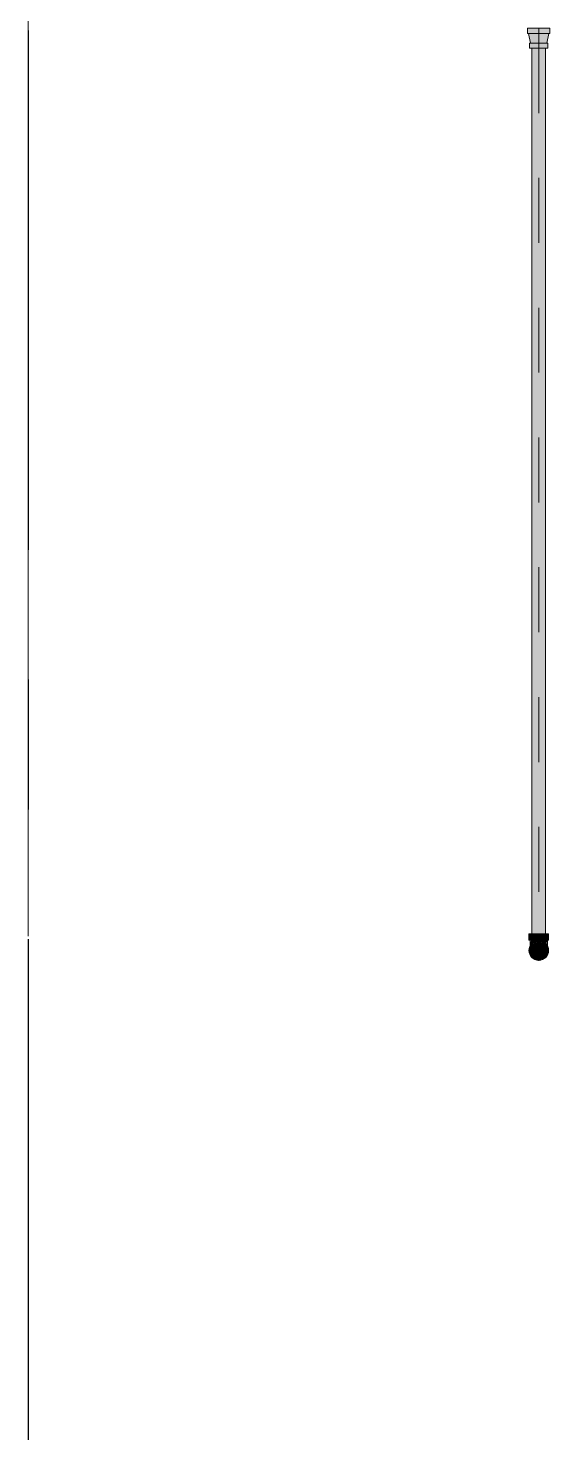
# Model space of a CAD drawing. Header units: millimetres. Extents: x -4000 to 187956, y -58990 to 162485.
# Drawn here: x 13000 to 14277, y 55520 to 58956 of the extents above; entities that cross this region are included whole.
import ezdxf

# ---------------------------------------------------------------- set-up
doc = ezdxf.new("R2010")
doc.units = ezdxf.units.MM
for name, pattern in [('Dash 1_16_', [317.5, 158.75, -158.75]), ('Grid Line', [2222.5, 1270, -317.5, 317.5, -317.5]), ('Grid Line 12_5mm', [2150, 1250, -300, 300, -300])]:
    doc.linetypes.add(name, pattern=pattern)
for name, color, linetype, lineweight in [('F-SPRN', 3, 'Continuous', 9), ('P-PIPE', 3, 'Continuous', 9), ('P-PIPE-CNTR', 3, 'Continuous', 9), ('S-GRID', 1, 'Continuous', 30)]:
    doc.layers.add(name, color=color, linetype=linetype, lineweight=lineweight)

# ---------------------------------------------------------------- blocks, each defined once
blk = doc.blocks.new('CMF2_NHAXUONG_A_rvt-1-FFS - TANG 1')
at = {"layer": 'S-GRID', "linetype": 'Grid Line 12_5mm', "lineweight": 9}
blk.add_line((13000, 161185.2), (13000, -16487.4), dxfattribs=at)
blk.add_line((13000, 161185.2), (13000, -16487.4), dxfattribs=at)
blk = doc.blocks.new('Sprinkler_Up - DN20-V27-FFS - TANG 1')
at = {"layer": 'F-SPRN', "transparency": 33554534}
for points in [[(0, 21.2), (-6.9, 21.2), (-18, 13.1), (-22.2, 0), (-3.9, 0.7), (-1.7, 2.9), (-1.2, 3.5), (-0.6, 4), (0.6, 4), (1.2, 3.5), (1.7, 2.9), (4.6, 0), (22.2, 0), (18, 13.1), (6.9, 21.2)], [(0, 16.7), (-4.3, 16.1), (-11.8, 11.8), (-16.1, 4.3), (-16.1, -4.3), (-11.8, -11.8), (-8.3, -14.4), (0, -16.7), (4.3, -16.1), (11.8, -11.8), (16.1, -4.3), (16.1, 4.3), (11.8, 11.8), (8.3, 14.4)], [(0, 15.6), (-7.8, 13.5), (-11, 11), (-15.1, 4), (-15.1, -4), (-11, -11), (-7.8, -13.5), (0, -15.6), (7.8, -13.5), (13.5, -7.8), (15.1, -4), (15.1, 4), (13.5, 7.8), (7.8, 13.5)], [(-10.9, 5.4), (-14.5, 5.4), (-14.5, -5.5), (-10.9, -5.5)], [(-7.7, 5.4), (-10.9, 5.4), (-10.9, -5.5), (-7.7, -5.5)], [(-7.7, 5.4), (-7.7, -5.5), (0, -5.5), (0, 5.4)], [(2.9, 4.9), (-2.9, 4.9), (-5.7, 0), (5.7, 0)], [(0, 4.6), (-4.6, 0), (4.6, 0)], [(0, 2.6), (-1.3, 0), (1.8, 0)], [(7.7, 5.4), (0, 5.4), (0, -5.5), (7.7, -5.5)], [(7.7, 5.4), (7.7, -5.5), (10.9, -5.5), (10.9, 5.4)], [(10.9, 5.4), (10.9, -5.5), (14.5, -5.5), (14.5, 5.4)], [(13.5, 0), (3.9, -0.7), (1.7, -2.9), (1.2, -3.5), (0.6, -4), (-0.6, -4), (-1.2, -3.5), (-1.7, -2.9), (-4.6, 0), (-22.2, 0), (-18, -13.1), (-6.9, -21.2), (6.9, -21.2), (18, -13.1), (22.2, 0)], [(0, 0), (-5.7, 0), (-2.9, -4.9), (2.9, -4.9), (5.7, 0)], [(4.6, 0), (-4.6, 0), (0, -4.6)], [(1.3, 0), (-1.8, 0), (0, -2.6)]]:
    blk.add_hatch(color=1, dxfattribs=at).paths.add_polyline_path(points)
at = {"layer": 'F-SPRN', "color": 1}
for p, q in [((-11.5, 5.4), (-14.5, 5.4)), ((-14.5, 5.4), (-10.9, 5.4)), ((-14.5, 5.4), (-14.5, -5.5)), ((-11.5, 5.4), (-11.5, 4)), ((-11.5, 3), (-11.5, 0.2)), ((-10.9, 0.2), (-10.9, 3.6)), ((-10.8, 5.4), (-7.7, 5.4)), ((-8.1, 5.4), (-10.8, 5.4)), ((-8.1, 5.4), (-8.1, 2.8)), ((-8.1, 2.5), (-8.1, 0.4)), ((-7.7, 5.4), (-7.7, 2.7)), ((-7.7, 5.4), (-7.7, 2.7)), ((-7.7, 2.3), (-7.7, 0.5)), ((-7.7, 2.3), (-7.7, 0.5)), ((-6.9, 5.4), (-4.7, 5.4)), ((-5.8, 3.8), (-5.8, 2.2)), ((-2.1, 0), (-2.1, 0)), ((0, 2.1), (-0.1, 2.1)), ((2.1, 0), (2.1, 0.1)), ((4.7, 5.4), (6.9, 5.4)), ((5.8, 3.8), (5.8, 2.3)), ((7.7, 5.4), (10.8, 5.4)), ((7.7, 4), (7.7, 2.7)), ((7.7, 4), (7.7, 2.7)), ((10.8, 5.4), (8.1, 5.4)), ((8.1, 5.4), (8.1, 4.2)), ((10.9, 2.6), (10.9, 1.3)), ((11.5, 5.4), (14.5, 5.4)), ((14.5, 5.4), (11.5, 5.4)), ((14.5, 3.7), (14.5, 1.3)), ((14.5, 0), (14.5, -3.3)), ((-10.9, -5.5), (-14.5, -5.5)), ((-14.5, -5.5), (-11.5, -5.5)), ((-11.5, -0.2), (-11.5, -3)), ((-11.5, -4), (-11.5, -5.5)), ((-10.9, -3.6), (-10.9, -0.2)), ((-10.8, -5.5), (-8.1, -5.5)), ((-7.8, -5.5), (-10.8, -5.5)), ((-8.1, -0.4), (-8.1, -2.5)), ((-8.1, -2.8), (-8.1, -5.5)), ((-7.7, -0.5), (-7.7, -2.3)), ((-7.7, -0.5), (-7.7, -2.3)), ((-7.7, -2.7), (-7.7, -5.2)), ((-7.7, -2.7), (-7.7, -5.2)), ((-4.8, -5.5), (-6.5, -5.5)), ((-2.1, 0), (-2.1, -0.1)), ((0, -2.1), (0.1, -2.1)), ((0.5, -2), (0.6, -2)), ((0.6, -2), (0.6, -2)), ((2.1, 0), (2.1, 0)), ((6.8, -5.5), (4.8, -5.5)), ((5.8, -2.2), (5.8, -3.8)), ((7.7, -0.5), (7.7, -2.1)), ((7.7, -0.5), (7.7, -2.1)), ((7.7, -2.7), (7.7, -4.8)), ((7.7, -2.7), (7.7, -4.8)), ((8.1, -0.7), (8.1, -2.5)), ((8.1, -2.8), (8.1, -5.5)), ((8.1, -5.5), (10.8, -5.5)), ((10.8, -5.5), (8.1, -5.5)), ((10.9, -1.9), (10.9, -3.6)), ((14.5, -5.5), (11.3, -5.5)), ((11.5, -4), (11.5, -5.5)), ((11.5, -5.5), (14.5, -5.5)), ((14.5, -3.7), (14.5, -5.5))]:
    blk.add_line(p, q, dxfattribs=at)
at = {"layer": 'F-SPRN', "color": 1, "flags": 128}
for points in [[(-0.1, 2.1), (-0.1, 2.1), (-0.2, 2.1), (-0.3, 2.1), (-0.4, 2), (-0.5, 2), (-0.6, 2), (-0.6, 2), (-0.7, 2), (-0.8, 1.9), (-0.9, 1.9), (-0.9, 1.9), (-1, 1.8), (-1.1, 1.8), (-1.2, 1.7), (-1.2, 1.7), (-1.3, 1.6), (-1.4, 1.6), (-1.4, 1.5), (-1.5, 1.5), (-1.5, 1.4), (-1.6, 1.3), (-1.6, 1.3), (-1.7, 1.2), (-1.7, 1.1), (-1.8, 1.1), (-1.8, 1), (-1.9, 0.9), (-1.9, 0.8), (-1.9, 0.8), (-2, 0.7), (-2, 0.6), (-2, 0.5), (-2, 0.5), (-2, 0.4), (-2.1, 0.3), (-2.1, 0.2), (-2.1, 0.1), (-2.1, 0)], [(2.1, 0.3), (2, 0.4), (2, 0.5), (2, 0.6), (2, 0.7), (1.9, 0.7), (1.9, 0.8), (1.9, 0.9), (1.8, 1), (1.8, 1), (1.8, 1.1), (1.7, 1.2), (1.7, 1.2), (1.6, 1.3), (1.6, 1.4), (1.5, 1.4), (1.4, 1.5), (1.4, 1.5), (1.3, 1.6), (1.3, 1.7), (1.2, 1.7), (1.1, 1.7), (1.1, 1.8), (1, 1.8), (0.9, 1.9), (0.8, 1.9), (0.8, 1.9), (0.7, 2), (0.6, 2), (0.5, 2), (0.4, 2), (0.4, 2), (0.3, 2.1), (0.2, 2.1), (0.1, 2.1), (0, 2.1)], [(2.1, 0.1), (2.1, 0.2), (2.1, 0.2), (2.1, 0.3)], [(-2.1, -0.1), (-2.1, -0.2), (-2.1, -0.2), (-2.1, -0.3), (-2, -0.4), (-2, -0.5), (-2, -0.6), (-2, -0.7), (-1.9, -0.7), (-1.9, -0.8), (-1.9, -0.9), (-1.8, -1), (-1.8, -1), (-1.8, -1.1), (-1.7, -1.2), (-1.7, -1.2), (-1.6, -1.3), (-1.6, -1.4), (-1.5, -1.4), (-1.4, -1.5), (-1.4, -1.5), (-1.3, -1.6), (-1.3, -1.7), (-1.2, -1.7), (-1.1, -1.7), (-1.1, -1.8), (-1, -1.8), (-0.9, -1.9), (-0.8, -1.9), (-0.8, -1.9), (-0.7, -2), (-0.6, -2), (-0.5, -2), (-0.4, -2), (-0.4, -2), (-0.3, -2.1), (-0.2, -2.1), (-0.1, -2.1), (0, -2.1)], [(0.1, -2.1), (0.1, -2.1), (0.2, -2.1), (0.3, -2.1), (0.4, -2), (0.5, -2)], [(0.6, -2), (0.7, -2), (0.8, -1.9), (0.9, -1.9), (0.9, -1.9), (1, -1.8), (1.1, -1.8), (1.2, -1.7), (1.2, -1.7), (1.3, -1.6), (1.4, -1.6), (1.4, -1.5), (1.5, -1.5), (1.5, -1.4), (1.6, -1.3), (1.6, -1.3), (1.7, -1.2), (1.7, -1.1), (1.8, -1.1), (1.8, -1), (1.9, -0.9), (1.9, -0.8), (1.9, -0.8), (2, -0.7), (2, -0.6), (2, -0.5), (2, -0.5), (2, -0.4), (2.1, -0.3), (2.1, -0.2), (2.1, -0.1), (2.1, 0)]]:
    blk.add_lwpolyline(points, dxfattribs=at)
at = {"layer": 'F-SPRN', "color": 1}
for radius, start, end in [(22.2, 360, 180), (21.9, 165.6773, 179.2615), (21.9, 144.7698, 164.8151), (21.9, 126.6942, 143.2701), (16.7, 167.6802, 180), (16.7, 167.6802, 180), (16.7, 155.3879, 165), (16.7, 155.3879, 165), (15.6, 166.3382, 180), (15.6, 166.3382, 180), (15.6, 150.4354, 165), (15.6, 159.6139, 165), (16.7, 136.7213, 150), (16.7, 136.7213, 150), (15.6, 150.4354, 156.3845), (15.6, 138.4214, 150), (15.6, 138.4214, 150), (21.9, 108.2621, 125.7507), (16.7, 121.4181, 130.5751), (16.7, 121.4181, 130.5751), (15.6, 120, 133.2078), (15.6, 120, 133.2078), (16.7, 106.5995, 120), (16.7, 106.5995, 120), (15.6, 114.4363, 119.9813), (15.6, 114.4363, 119.9813), (21.9, 99.348, 107.901), (4.63, 17.9592, 180), (4.63, 17.9592, 180), (16.7, 96.4143, 105), (16.7, 96.4143, 105), (3.81, 16.1605, 180), (21.9, 90.145, 98.8503), (15.6, 95.5762, 100.6843), (15.6, 95.5762, 100.6843), (2.56, 11.1677, 180), (2.56, 11.1677, 180), (2.04, 10.4703, 180), (16.7, 83.0684, 90), (16.7, 83.0684, 90), (21.9, 72.5583, 89.4624), (15.6, 75, 87.64), (15.6, 75, 87.64), (15.6, 60.0187, 74.5481), (15.6, 60.0187, 74.5481), (16.7, 60, 75), (16.7, 60, 75), (21.9, 54.2493, 71.7379), (15.6, 53.795, 60), (15.6, 53.795, 60), (16.7, 49.4249, 58.5819), (16.7, 49.4249, 58.5819), (15.6, 32.5472, 41.5786), (15.6, 32.5472, 41.5786), (16.7, 30.069, 43.2787), (16.7, 30.069, 43.2787), (21.9, 36.7299, 53.3058), (15.6, 17.3339, 29.5646), (15.6, 17.3339, 29.5646), (16.7, 15.0307, 24.6121), (16.7, 15.0307, 24.6121), (15.6, 1.9082, 13.6618), (15.6, 1.9082, 13.6618), (16.7, 360, 12.3198), (16.7, 0, 12.3198), (21.9, 15.1849, 35.2302), (21.9, 0.7385, 14.3227), (22.2, 180, 360), (21.9, 180.7385, 194.3227), (21.9, 195.1849, 215.2302), (21.9, 216.7299, 233.3058), (16.7, 180, 192.3198), (16.7, 180, 192.3198), (16.7, 195, 204.6121), (16.7, 195, 204.6121), (15.6, 180, 193.6618), (15.6, 180, 193.6618), (15.6, 195, 200.3861), (15.6, 195, 209.5646), (16.7, 210, 223.2787), (16.7, 210, 223.2787), (15.6, 203.6155, 209.5646), (15.6, 210, 221.5786), (15.6, 210, 221.5786), (21.9, 234.2493, 251.7379), (16.7, 229.4249, 238.5819), (16.7, 229.4249, 238.5819), (15.6, 226.7922, 240), (15.6, 226.7922, 240), (16.7, 240, 255), (16.7, 240, 255), (15.6, 240.0187, 245.5637), (15.6, 240.0187, 245.5637), (21.9, 252.5583, 269.4624), (15.6, 247.5614, 254.5481), (15.6, 247.5614, 254.5481), (4.63, 197.9592, 270), (4.63, 197.9592, 270), (15.6, 255.573, 260.5892), (15.6, 255.573, 260.5892), (3.81, 196.1605, 223.8358), (2.56, 194.5599, 270), (2.56, 194.5599, 270), (3.81, 237.0577, 270), (2.04, 190.4703, 270), (16.7, 263.0684, 270), (16.7, 263.0684, 270), (21.9, 270.145, 278.8503), (2.04, 289.0192, 0), (2.56, 289.0192, 348.8278), (2.56, 289.0192, 348.8278), (4.63, 289.0192, 318.2703), (4.63, 289.0192, 318.2703), (15.6, 275.5762, 280.6843), (15.6, 275.5762, 280.6843), (16.7, 276.4143, 285), (16.7, 276.4143, 285), (21.9, 279.348, 287.901), (4.63, 335.7832, 0), (4.63, 335.7832, 360), (16.7, 286.5995, 300), (16.7, 286.5995, 300), (15.6, 294.4363, 299.9813), (15.6, 294.4363, 299.9813), (21.9, 288.2621, 305.7507), (15.6, 300.5262, 313.2078), (15.6, 300.5262, 313.2078), (16.7, 301.4181, 310.5751), (16.7, 301.4181, 310.5751), (15.6, 318.4214, 330), (15.6, 318.4214, 330), (16.7, 316.7213, 329.931), (16.7, 316.7213, 329.931), (21.9, 306.6942, 323.2701), (15.6, 330.9409, 345), (15.6, 330.9409, 336.3845), (15.6, 339.6139, 345), (15.6, 346.4265, 360), (15.6, 346.4265, 360), (16.7, 335.3879, 344.9693), (16.7, 335.3879, 344.9693), (16.7, 347.6802, 360), (16.7, 347.6802, 360), (21.9, 324.7698, 344.8151), (21.9, 345.6773, 359.2615)]:
    blk.add_arc((0, 0), radius, start, end, dxfattribs=at)
blk = doc.blocks.new('Steel_Elbow_Threaded_HoaPhat - Standard-V28-FFS - TANG 1')
at = {"layer": 'P-PIPE', "lineweight": 13, "transparency": 33554534}
for points in [[(14233, 56725.7), (14250, 56725.7), (14250, 56740.8), (14225.9, 56740.8), (14226.7, 56725.7), (14229.1, 56725.7)], [(14267.1, 56725.7), (14274.1, 56725.7), (14273.3, 56740.8), (14250, 56740.8), (14250, 56725.7), (14262.1, 56725.7)], [(14250, 56676.1), (14256.2, 56676.9), (14262.1, 56679.4), (14267.1, 56683.2), (14270.9, 56688.2), (14273.3, 56694), (14274.1, 56700.2), (14273.3, 56706.5), (14270.9, 56712.3), (14267.1, 56717.3), (14262.1, 56721.1), (14256.2, 56723.5), (14250, 56724.3), (14243.8, 56723.5), (14237.9, 56721.1), (14233, 56717.3), (14229.1, 56712.3), (14226.7, 56706.5), (14225.9, 56700.2), (14226.7, 56694), (14229.1, 56688.2), (14233, 56683.2), (14237.9, 56679.4), (14243.8, 56676.9)]]:
    blk.add_hatch(color=1, dxfattribs=at).paths.add_polyline_path(points)
h = blk.add_hatch(color=1, dxfattribs=at)
h.paths.add_polyline_path([(14242.8, 56720.1), (14240.3, 56720.2), (14244.1, 56722)])
h.paths.add_polyline_path([(14229.8, 56710.3), (14231.2, 56710.8), (14237.2, 56717.7), (14242.8, 56720.1), (14250, 56721.4), (14250, 56725.7), (14231.7, 56725.7), (14230.3, 56721.9), (14230.1, 56714.5)])
h = blk.add_hatch(color=1, dxfattribs=at)
h.paths.add_polyline_path([(14266.9, 56715.5), (14269.5, 56710.8), (14268.6, 56714.8)])
h.paths.add_polyline_path([(14270.9, 56708.7), (14270.6, 56717.4), (14269.5, 56717), (14269.4, 56721.1), (14270.7, 56721.4), (14269.6, 56725.7), (14250, 56725.7), (14250, 56721.4), (14257.2, 56720.1), (14255.9, 56722), (14263.4, 56717.3), (14267.4, 56713.2), (14266.2, 56718.4), (14268.6, 56714.8)])
at = {"layer": 'P-PIPE', "color": 20, "lineweight": 13}
for p, q in [((14225.9, 56740.8), (14225.9, 56725.7)), ((14233, 56740.8), (14225.9, 56740.8)), ((14250, 56740.8), (14225.9, 56740.8)), ((14237.9, 56740.8), (14233.8, 56740.8)), ((14250, 56740.8), (14238.2, 56740.8)), ((14261.8, 56740.8), (14250, 56740.8)), ((14274.1, 56740.8), (14250, 56740.8)), ((14266.2, 56740.8), (14262.1, 56740.8)), ((14274.1, 56740.8), (14267.1, 56740.8)), ((14274.1, 56725.7), (14274.1, 56740.8)), ((14225.9, 56725.7), (14231.5, 56725.7)), ((14225.9, 56725.7), (14250, 56725.7)), ((14231.7, 56725.7), (14228.9, 56725.7)), ((14228.9, 56711.1), (14228.9, 56711.9)), ((14228.9, 56706.5), (14228.9, 56707.2)), ((14228.9, 56705.9), (14228.9, 56706.5)), ((14228.9, 56705.3), (14228.9, 56705.9)), ((14228.9, 56700.2), (14228.9, 56700.3)), ((14228.9, 56700), (14228.9, 56700.2)), ((14228.9, 56699.2), (14228.9, 56700)), ((14231.5, 56725.7), (14233, 56725.7)), ((14232.8, 56725.7), (14231.7, 56725.7)), ((14242.8, 56725.7), (14231.7, 56725.7)), ((14236.4, 56725.7), (14233.8, 56725.7)), ((14234, 56725.7), (14242.7, 56725.7)), ((14242.8, 56725.7), (14236.4, 56725.7)), ((14250, 56725.7), (14243.7, 56725.7)), ((14250, 56725.7), (14243.7, 56725.7)), ((14243.8, 56725.7), (14250, 56725.7)), ((14250, 56725.7), (14256.2, 56725.7)), ((14250, 56725.7), (14274.1, 56725.7)), ((14256.3, 56725.7), (14250, 56725.7)), ((14256.3, 56725.7), (14250, 56725.7)), ((14263.6, 56725.7), (14257.2, 56725.7)), ((14271.2, 56725.7), (14257.2, 56725.7)), ((14257.3, 56725.7), (14266, 56725.7)), ((14266.2, 56725.7), (14263.6, 56725.7)), ((14267.1, 56725.7), (14269.7, 56725.7)), ((14268.3, 56725.7), (14267.2, 56725.7)), ((14269.9, 56725.7), (14268.3, 56725.7)), ((14269.7, 56725.7), (14274.1, 56725.7)), ((14271.2, 56712.2), (14271.2, 56711.3)), ((14271.2, 56711.3), (14271.2, 56710.5)), ((14271.2, 56708.1), (14271.2, 56707.4)), ((14271.2, 56707.4), (14271.2, 56706.7)), ((14271.2, 56700.3), (14271.2, 56700.2)), ((14229.2, 56696.6), (14229, 56697.5)), ((14229.7, 56694.2), (14229.5, 56695)), ((14231, 56691), (14230.6, 56691.8)), ((14231.3, 56690.3), (14231, 56691)), ((14231.8, 56689.5), (14231.3, 56690.3)), ((14232.2, 56688.8), (14231.8, 56689.5)), ((14232.7, 56688.1), (14232.2, 56688.8)), ((14233.2, 56687.4), (14232.7, 56688.1)), ((14233.7, 56686.8), (14233.2, 56687.4)), ((14235.4, 56684.9), (14234.8, 56685.5)), ((14238.8, 56682.3), (14238.1, 56682.8)), ((14247.5, 56679.2), (14246.6, 56679.4)), ((14250.2, 56679.1), (14250, 56679.1)), ((14257.7, 56680.5), (14256.9, 56680.2)), ((14258.4, 56680.8), (14257.7, 56680.5)), ((14260.7, 56682), (14260, 56681.6)), ((14262.8, 56683.4), (14262.1, 56682.9)), ((14263.5, 56683.9), (14262.8, 56683.4)), ((14265.3, 56685.7), (14264.7, 56685.1)), ((14267, 56687.6), (14266.4, 56686.9)), ((14270.5, 56695.2), (14270.3, 56694.4)), ((14271, 56697.7), (14270.9, 56696.9))]:
    blk.add_line(p, q, dxfattribs=at)
at = {"layer": 'P-PIPE', "color": 20, "lineweight": 13, "flags": 128}
for points in [[(14228.9, 56711.9), (14228.9, 56712.8), (14228.9, 56713.7), (14228.9, 56714.6), (14228.9, 56715.5), (14228.9, 56716.4), (14228.9, 56717.4), (14228.9, 56718.4), (14228.9, 56719.3), (14228.9, 56720.3), (14228.9, 56721.3), (14228.9, 56722.3), (14228.9, 56723.4), (14228.9, 56724.4), (14228.9, 56725.4), (14228.9, 56725.7)], [(14228.9, 56707.2), (14228.9, 56707.9), (14228.9, 56708.7), (14228.9, 56709.5), (14228.9, 56710.3), (14228.9, 56711.1)], [(14228.9, 56704.1), (14228.9, 56704.7), (14228.9, 56705.3)], [(14228.9, 56703.1), (14228.9, 56703.6), (14228.9, 56704.1)], [(14228.9, 56702.2), (14228.9, 56702.7), (14228.9, 56703.1)], [(14228.9, 56701.2), (14228.9, 56701.5), (14228.9, 56701.9), (14228.9, 56702.2)], [(14228.9, 56700.7), (14228.9, 56701), (14228.9, 56701.2)], [(14228.9, 56700.3), (14228.9, 56700.3), (14228.9, 56700.4), (14228.9, 56700.6), (14228.9, 56700.7)], [(14229, 56697.5), (14228.9, 56698.3), (14228.9, 56699.2)], [(14271.2, 56700.2), (14271.1, 56699.4), (14271.1, 56698.5), (14271, 56697.7)], [(14271.2, 56725.7), (14271.2, 56724.6), (14271.2, 56723.6), (14271.2, 56722.6), (14271.2, 56721.6), (14271.2, 56720.6), (14271.2, 56719.6), (14271.2, 56718.6), (14271.2, 56717.7), (14271.2, 56716.7), (14271.2, 56715.8), (14271.2, 56714.8), (14271.2, 56713.9), (14271.2, 56713), (14271.2, 56712.2)], [(14271.2, 56710.5), (14271.2, 56709.7), (14271.2, 56708.9), (14271.2, 56708.1)], [(14271.2, 56706.7), (14271.2, 56706.1), (14271.2, 56705.4)], [(14271.2, 56705.4), (14271.2, 56704.8), (14271.2, 56704.3)], [(14271.2, 56704.3), (14271.2, 56703.7), (14271.2, 56703.2), (14271.2, 56702.8)], [(14271.2, 56702.8), (14271.2, 56702.3), (14271.2, 56702)], [(14271.2, 56702), (14271.2, 56701.6), (14271.2, 56701.3), (14271.2, 56701)], [(14271.2, 56701), (14271.2, 56700.8), (14271.2, 56700.6)], [(14271.2, 56700.6), (14271.2, 56700.4), (14271.2, 56700.3), (14271.2, 56700.3)], [(14229.5, 56695), (14229.3, 56695.8), (14229.2, 56696.6)], [(14230.6, 56691.8), (14230.3, 56692.6), (14230, 56693.4), (14229.7, 56694.2)], [(14234.8, 56685.5), (14234.3, 56686.1), (14233.7, 56686.8)], [(14236.7, 56683.8), (14236.1, 56684.3), (14235.4, 56684.9)], [(14238.1, 56682.8), (14237.4, 56683.3), (14236.7, 56683.8)], [(14240.2, 56681.5), (14239.5, 56681.9), (14238.8, 56682.3)], [(14243.3, 56680.2), (14242.6, 56680.4), (14241.8, 56680.8), (14241, 56681.1), (14240.2, 56681.5)], [(14245, 56679.7), (14244.2, 56679.9), (14243.3, 56680.2)], [(14246.6, 56679.4), (14245.8, 56679.5), (14245, 56679.7)], [(14250, 56679.1), (14249.2, 56679.1), (14248.3, 56679.2), (14247.5, 56679.2)], [(14251.9, 56679.2), (14251.1, 56679.1), (14250.2, 56679.1)], [(14253.6, 56679.4), (14252.8, 56679.3), (14251.9, 56679.2)], [(14255.3, 56679.7), (14254.4, 56679.6), (14253.6, 56679.4)], [(14256.9, 56680.2), (14256.1, 56680), (14255.3, 56679.7)], [(14260, 56681.6), (14259.2, 56681.2), (14258.4, 56680.8)], [(14262.1, 56682.9), (14261.4, 56682.4), (14260.7, 56682)], [(14264.7, 56685.1), (14264.1, 56684.5), (14263.5, 56683.9)], [(14266.4, 56686.9), (14265.9, 56686.3), (14265.3, 56685.7)], [(14267.9, 56689), (14267.5, 56688.3), (14267, 56687.6)], [(14268.8, 56690.5), (14268.4, 56689.7), (14267.9, 56689)], [(14270.3, 56694.4), (14270.1, 56693.6), (14269.8, 56692.8), (14269.5, 56692), (14269.1, 56691.2), (14268.8, 56690.5)], [(14270.9, 56696.9), (14270.7, 56696), (14270.5, 56695.2)]]:
    blk.add_lwpolyline(points, dxfattribs=at)
at = {"layer": 'P-PIPE', "color": 20, "lineweight": 13}
for radius, start, end in [(24.1, 90, 270), (24.1, 90, 270), (21.1, 172.7204, 178.0438), (21.1, 181.9711, 187.7672), (21.1, 165.7465, 170), (21.1, 156.3578, 164.9665), (21.1, 150.0076, 154.6322), (21.1, 141.5854, 146.2592), (21.1, 130, 141.0488), (21.1, 112.3295, 125.8024), (21.1, 99.9464, 104.9657), (21.1, 90, 95.2662), (24.1, 15, 90), (24.1, 270, 90), (21.1, 75.0343, 90), (21.1, 60.7988, 67.0623), (21.1, 54.1976, 59.9895), (21.1, 38.9512, 50), (21.1, 33.7408, 38.4146), (21.1, 25.3678, 29.9924), (21.1, 15.0335, 23.6422), (21.1, 1.9562, 7.2796), (21.1, 352.2328, 358.0289), (24.1, 0, 15), (24.1, 345, 0), (21.1, 190, 194.2657), (21.1, 195.0455, 204.7351), (21.1, 205.3748, 209.9974), (21.1, 218.4271, 230), (21.1, 234.2198, 247.6765), (21.1, 255.037, 270), (24.1, 270, 315), (21.1, 271.1041, 278.9613), (21.1, 279.9303, 284.963), (21.1, 292.9314, 303.6981), (21.1, 310, 321.5729), (24.1, 315, 345), (21.1, 330.0026, 334.1966), (21.1, 334.6252, 344.9545), (21.1, 345.7343, 350)]:
    blk.add_arc((14250, 56700.2), radius, start, end, dxfattribs=at)
blk = doc.blocks.new('Steel_Transition_Threaded_HoaPhat - Standard-V7-FFS - TANG 1')
at = {"layer": 'P-PIPE', "lineweight": 13, "transparency": 33554534}
h = blk.add_hatch(color=1, dxfattribs=at)
h.paths.add_polyline_path([(14250, 120427.7), (14255.8, 120428.5), (14261.3, 120430.7), (14265.9, 120434.3), (14269.5, 120439), (14271.7, 120444.4), (14272.5, 120450.2), (14271.7, 120456.1), (14269.5, 120461.5), (14265.9, 120466.1), (14261.3, 120469.7), (14255.8, 120472), (14250, 120472.7), (14244.2, 120472), (14238.8, 120469.7), (14234.1, 120466.1), (14230.5, 120461.5), (14228.3, 120456.1), (14227.5, 120450.2), (14228.3, 120444.4), (14230.5, 120439), (14234.1, 120434.3), (14238.8, 120430.7), (14244.2, 120428.5)])
h.paths.add_polyline_path([(14250, 120430.1), (14244.8, 120430.8), (14240, 120432.8), (14235.8, 120436), (14232.6, 120440.2), (14230.6, 120445), (14229.9, 120450.2), (14230.6, 120455.4), (14232.6, 120460.3), (14235.8, 120464.4), (14240, 120467.6), (14244.8, 120469.6), (14250, 120470.3), (14255.2, 120469.6), (14260.1, 120467.6), (14264.2, 120464.4), (14267.4, 120460.3), (14269.4, 120455.4), (14270.1, 120450.2), (14269.4, 120445), (14267.4, 120440.2), (14264.2, 120436), (14260.1, 120432.8), (14255.2, 120430.8)])
for points in [[(14250, 120430.1), (14250, 120433.8), (14241.8, 120436), (14235.8, 120442), (14233.6, 120450.2), (14235.8, 120458.4), (14241.8, 120464.4), (14250, 120466.6), (14250, 120470.3), (14244.8, 120469.6), (14240, 120467.6), (14235.8, 120464.4), (14232.6, 120460.3), (14230.6, 120455.4), (14229.9, 120450.2), (14230.6, 120445), (14232.6, 120440.2), (14235.8, 120436), (14240, 120432.8), (14244.8, 120430.8)], [(14250, 120431.7), (14254.8, 120432.4), (14259.3, 120434.2), (14263.1, 120437.1), (14266, 120441), (14267.9, 120445.4), (14268.5, 120450.2), (14267.9, 120455), (14266, 120459.5), (14263.1, 120463.3), (14259.3, 120466.3), (14254.8, 120468.1), (14250, 120468.7), (14245.2, 120468.1), (14240.8, 120466.3), (14236.9, 120463.3), (14234, 120459.5), (14232.1, 120455), (14231.5, 120450.2), (14232.1, 120445.4), (14234, 120441), (14236.9, 120437.1), (14240.8, 120434.2), (14245.2, 120432.4)], [(14250, 120430.1), (14255.2, 120430.8), (14260.1, 120432.8), (14264.2, 120436), (14267.4, 120440.2), (14269.4, 120445), (14270.1, 120450.2), (14269.4, 120455.4), (14267.4, 120460.3), (14264.2, 120464.4), (14260.1, 120467.6), (14255.2, 120469.6), (14250, 120470.3), (14250, 120466.6), (14258.2, 120464.4), (14264.2, 120458.4), (14266.4, 120450.2), (14264.2, 120442), (14258.2, 120436), (14250, 120433.8)]]:
    blk.add_hatch(color=1, dxfattribs=at).paths.add_polyline_path(points)
at = {"layer": 'P-PIPE', "color": 20, "lineweight": 13}
for radius, start, end in [(22.5, 90, 270), (22.5, 90, 270), (20.1, 166.0499, 193.9501), (20.1, 150, 162.7449), (20.1, 197.2551, 210), (18.5, 166.5939, 193.4061), (18.5, 166.5939, 193.4061), (18.5, 157.6232, 165), (18.5, 157.6232, 165), (18.5, 195, 202.3768), (18.5, 195, 202.3768), (20.1, 128.8856, 148.1553), (16.4, 173.5463, 180), (16.4, 180.4971, 188.0319), (18.5, 136.4297, 150), (18.5, 136.4297, 150), (18.5, 210, 223.5703), (18.5, 210, 223.5703), (16.4, 158.0319, 162.8691), (16.4, 210.6635, 218.0319), (18.5, 123.4976, 133.2041), (18.5, 123.4976, 133.2041), (20.1, 109.6859, 125.0043), (18.5, 106.819, 120), (18.5, 106.819, 120), (16.4, 113.4045, 120), (16.4, 107.4657, 111.9681), (20.1, 100.9975, 105), (18.5, 91.4353, 103.2046), (18.5, 91.4353, 103.2046), (16.4, 96.2132, 103.9063), (20.1, 90.5246, 98.5089), (22.5, 270, 90), (22.5, 270, 90), (18.5, 78.0986, 90), (18.5, 78.0986, 90), (20.1, 75.0607, 87.9279), (16.4, 70.3629, 75), (18.5, 60, 75), (18.5, 60, 75), (20.1, 54.9957, 75), (16.4, 60, 66.5955), (16.4, 50.4733, 56.6389), (18.5, 46.7959, 56.5024), (18.5, 46.7959, 56.5024), (20.1, 31.8447, 51.1144), (16.4, 30, 36.4537), (16.4, 323.5463, 330), (18.5, 30, 43.5703), (18.5, 30, 43.5703), (18.5, 316.4297, 330), (18.5, 316.4297, 330), (16.4, 338.0319, 343.506), (16.4, 4.8393, 11.4533), (16.4, 348.5467, 358.9063), (18.5, 15, 22.3768), (18.5, 15, 22.3768), (18.5, 337.6232, 345), (18.5, 337.6232, 345), (20.1, 17.2551, 30), (20.1, 330, 342.7449), (18.5, 346.5939, 13.4061), (18.5, 346.5939, 13.4061), (20.1, 346.0499, 13.9501), (20.1, 211.8447, 231.1144), (18.5, 226.7959, 236.5024), (18.5, 226.7959, 236.5024), (20.1, 234.9957, 255), (16.4, 230.4733, 236.6389), (18.5, 240, 255), (18.5, 240, 255), (16.4, 246.9681, 252.9388), (20.1, 255.0607, 267.9279), (18.5, 258.0986, 270), (18.5, 258.0986, 270), (16.4, 264.1652, 270), (20.1, 270.5246, 278.5089), (18.5, 271.4353, 283.2046), (18.5, 271.4353, 283.2046), (16.4, 276.2132, 284.6042), (20.1, 280.9975, 285), (16.4, 287.4657, 291.9681), (18.5, 286.819, 300), (18.5, 286.819, 300), (20.1, 289.6859, 305.0043), (16.4, 295.1607, 300), (16.4, 301.0738, 308.0319), (18.5, 303.4976, 313.2041), (18.5, 303.4976, 313.2041), (20.1, 308.8856, 328.1553)]:
    blk.add_arc((14250, 120450.2), radius, start, end, dxfattribs=at)

msp = doc.modelspace()

# ---------------------------------------------------------------- block references
at = {"lineweight": 5}
msp.add_blockref('CMF2_NHAXUONG_A_rvt-1-FFS - TANG 1', (0, 0), dxfattribs=at)

# ---------------------------------------------------------------- next in the draw order: hatches: boundary and pattern name
at = {"layer": 'P-PIPE', "transparency": 33554534}
for points in [[(14276.4, 58943.1), (14277.4, 58943.1), (14276.4, 58956.4), (14222.7, 58956.4), (14223.6, 58943.1), (14273.7, 58943.1)], [(14267.4, 58919.2), (14270.1, 58919.2), (14273.9, 58943.1), (14225.2, 58943.1), (14230.6, 58919.2), (14264.2, 58919.2)], [(14228.3, 58907.4), (14272.5, 58907.4), (14271.7, 58919.2), (14227.5, 58919.2), (14227.5, 58907.4)], [(14245.7, 56740.8), (14250, 56740.8), (14250, 58907.4), (14233.3, 58907.4), (14233.9, 56740.8), (14241.7, 56740.8)], [(14254.3, 56740.8), (14266.7, 56740.8), (14266.1, 58907.4), (14250, 58907.4), (14250, 56740.8)], [(14241.7, 56685.8), (14242.8, 56687.7), (14241.7, 56691.9), (14242.8, 56696.1), (14245.8, 56699.1), (14257.2, 56704.4), (14258.4, 56708.6), (14257.2, 56712.8), (14255.9, 56714.5), (14250, 56716.9), (14241.7, 56714.7), (14235.5, 56708.6), (14233.3, 56700.2), (14235.5, 56691.9), (14238.2, 56688.4)], [(14250, 56683.5), (14258.4, 56685.8), (14261.8, 56688.4), (14266.1, 56695.9), (14266.1, 56704.6), (14261.8, 56712), (14258.4, 56714.7), (14250, 56716.9), (14245.7, 56716.4), (14238.2, 56712), (14233.9, 56704.6), (14233.9, 56695.9), (14238.2, 56688.4), (14241.7, 56685.8)]]:
    msp.add_hatch(color=1, dxfattribs=at).paths.add_polyline_path(points)

# ---------------------------------------------------------------- next in the draw order: linework, layer by layer
at = {"layer": 'P-PIPE', "color": 20, "lineweight": 13}
for p, q in [((14222.7, 58956.4), (14222.7, 58943.1)), ((14277.4, 58956.4), (14222.7, 58956.4)), ((14228.7, 58956.4), (14222.7, 58956.4)), ((14222.7, 58943.1), (14225, 58943.1)), ((14222.7, 58943.1), (14277.4, 58943.1)), ((14225.2, 58943.1), (14229.9, 58919.2)), ((14226.3, 58943.1), (14242.9, 58943.1)), ((14268.4, 58956.4), (14231.7, 58956.4)), ((14243.6, 58943.1), (14256.4, 58943.1)), ((14257.1, 58943.1), (14273.7, 58943.1)), ((14270.1, 58919.2), (14274.8, 58943.1)), ((14277.4, 58956.4), (14271.3, 58956.4)), ((14275, 58943.1), (14277.4, 58943.1)), ((14277.4, 58943.1), (14277.4, 58956.4)), ((14227.5, 58919.2), (14227.5, 58907.4)), ((14272.5, 58919.2), (14227.5, 58919.2)), ((14229.8, 58919.2), (14227.5, 58919.2)), ((14227.5, 58907.4), (14233.2, 58907.4)), ((14227.5, 58907.4), (14272.5, 58907.4)), ((14244.2, 58919.2), (14230.6, 58919.2)), ((14233.3, 58907.4), (14233.3, 56740.8)), ((14233.9, 58907.4), (14233.3, 58907.4)), ((14238.2, 58907.4), (14234, 58907.4)), ((14234.1, 58907.4), (14238.1, 58907.4)), ((14261.3, 58907.4), (14238.7, 58907.4)), ((14238.8, 58907.4), (14261.3, 58907.4)), ((14255.2, 58919.2), (14244.8, 58919.2)), ((14269.4, 58919.2), (14255.8, 58919.2)), ((14266, 58907.4), (14261.8, 58907.4)), ((14261.9, 58907.4), (14265.9, 58907.4)), ((14266.7, 58907.4), (14266.1, 58907.4)), ((14266.7, 56740.8), (14266.7, 58907.4)), ((14266.8, 58907.4), (14272.5, 58907.4)), ((14272.5, 58919.2), (14270.2, 58919.2)), ((14272.5, 58907.4), (14272.5, 58919.2)), ((14233.3, 56740.8), (14237.9, 56740.8)), ((14238.2, 56740.8), (14261.8, 56740.8)), ((14262.1, 56740.8), (14266.7, 56740.8))]:
    msp.add_line(p, q, dxfattribs=at)
at = {"layer": 'P-PIPE', "color": 1}
for centre, radius, start, end in [((14250, 56700.2), 16.7, 184.3093, 189.8892), ((14250, 56700.2), 16.7, 157.2636, 163.0625), ((14250, 56700.2), 16.7, 151.8007, 156.686), ((14250, 56700.2), 16.7, 128.1274, 133.9683), ((14250, 56691.9), 8.35, 130.852, 150), ((14250, 56691.9), 8.35, 100.6842, 125.5287), ((14250, 56691.9), 8.35, 90, 100.6842), ((14250, 56708.6), 8.35, 270, 280.6842), ((14250, 56708.6), 8.35, 69.0027, 79.2369), ((14250, 56708.6), 8.35, 46.6998, 57.8461), ((14250, 56708.6), 8.35, 316.3183, 330), ((14250, 56708.6), 8.35, 20.1285, 29.0413), ((14250, 56708.6), 8.35, 352.2824, 1.5407), ((14250, 56700.2), 16.7, 51.8726, 57.203), ((14250, 56700.2), 16.7, 32.3031, 46.0317), ((14250, 56700.2), 16.7, 10.2154, 15.2487), ((14250, 56700.2), 16.7, 2.797, 9.8892), ((14250, 56700.2), 16.7, 350.1108, 357.203), ((14250, 56700.2), 16.7, 203.314, 211.0974), ((14250, 56700.2), 16.7, 231.8726, 237.203), ((14250, 56691.9), 8.35, 163.9639, 181.6717), ((14250, 56691.9), 8.35, 186.3648, 209.0413), ((14250, 56700.2), 16.7, 246.8976, 252.7976), ((14250, 56700.2), 16.7, 256.077, 273.5288), ((14250, 56691.9), 8.35, 249.0027, 259.2369), ((14250, 56700.2), 16.7, 280.3273, 284.6882), ((14250, 56700.2), 16.7, 313.9683, 320.6908), ((14250, 56700.2), 16.7, 337.579, 344.2722), ((14250, 56700.2), 16.7, 344.7513, 349.7846)]:
    msp.add_arc(centre, radius, start, end, dxfattribs=at)
at = {"layer": 'P-PIPE-CNTR', "color": 20, "lineweight": 13}
for p, q in [((14250, 58956.4), (14250, 58907.4)), ((14250, 56740.8), (14250, 56725.7)), ((14250, 56725.7), (14250, 56724.2)), ((14250, 56724.2), (14250, 56722.4)), ((14250, 56722.3), (14250, 56720.9)), ((14250, 56719.8), (14250, 56718.1)), ((14250, 56717.4), (14250, 56716.2)), ((14250, 56714.6), (14250, 56713.1)), ((14250, 56711.6), (14250, 56709.6)), ((14250, 56708.9), (14250, 56707.7)), ((14250, 56707.7), (14250, 56704.4)), ((14250, 56702.7), (14250, 56701.2)), ((14250, 56700.8), (14250, 56700.2))]:
    msp.add_line(p, q, dxfattribs=at)
at = {"layer": 'P-PIPE-CNTR', "color": 1, "linetype": 'Dash 1_16_'}
for p, q in [((14250, 58907.4), (14250, 56740.8)), ((14250, 58907.4), (14250, 56740.8)), ((14225, 56700.2), (14227.5, 56700.2)), ((14227.8, 56700.2), (14231.5, 56700.2)), ((14231.5, 56700.2), (14233.3, 56700.2)), ((14236.5, 56700.2), (14242.3, 56700.2)), ((14245.4, 56700.2), (14247.6, 56700.2)), ((14248.7, 56700.2), (14250, 56700.2)), ((14250, 56722.7), (14250, 56725.2)), ((14250, 56721.4), (14250, 56722.7)), ((14250, 56718.7), (14250, 56720.3)), ((14250, 56716.9), (14250, 56718.1)), ((14250, 56713.8), (14250, 56715.3)), ((14250, 56710), (14250, 56712.2)), ((14250, 56705.7), (14250, 56709.2)), ((14250, 56702.8), (14250, 56704.4)), ((14250, 56700.2), (14250, 56702.3)), ((14250, 56698.2), (14250, 56700.2)), ((14250, 56700.2), (14251.3, 56700.2)), ((14251.8, 56700.2), (14254.6, 56700.2)), ((14255.7, 56700.2), (14263.1, 56700.2)), ((14266.7, 56700.2), (14268.5, 56700.2)), ((14268.5, 56700.2), (14272.2, 56700.2)), ((14272.5, 56700.2), (14275, 56700.2)), ((14250, 56696.1), (14250, 56697.7)), ((14250, 56691.2), (14250, 56694.8)), ((14250, 56687.7), (14250, 56690.5)), ((14250, 56685.1), (14250, 56686.7)), ((14250, 56680.1), (14250, 56681.7)), ((14250, 56677.7), (14250, 56679.1)), ((14250, 56675.2), (14250, 56677.7))]:
    msp.add_line(p, q, dxfattribs=at)
at = {"layer": 'S-GRID', "linetype": 'Grid Line'}
msp.add_line((13000, 161185.2), (13000, -16487.4), dxfattribs=at)

# ---------------------------------------------------------------- next in the draw order: block references
at = {"layer": 'F-SPRN', "color": 1, "rotation": 180}
msp.add_blockref('Sprinkler_Up - DN20-V27-FFS - TANG 1', (14250, 56700.2), dxfattribs=at)
at = {"layer": 'P-PIPE', "color": 20, "lineweight": 13}
for name, p in [('Steel_Elbow_Threaded_HoaPhat - Standard-V28-FFS - TANG 1', (0, 0)), ('Steel_Transition_Threaded_HoaPhat - Standard-V7-FFS - TANG 1', (0, -63750))]:
    msp.add_blockref(name, p, dxfattribs=at)

doc.saveas('drawing.dxf')
